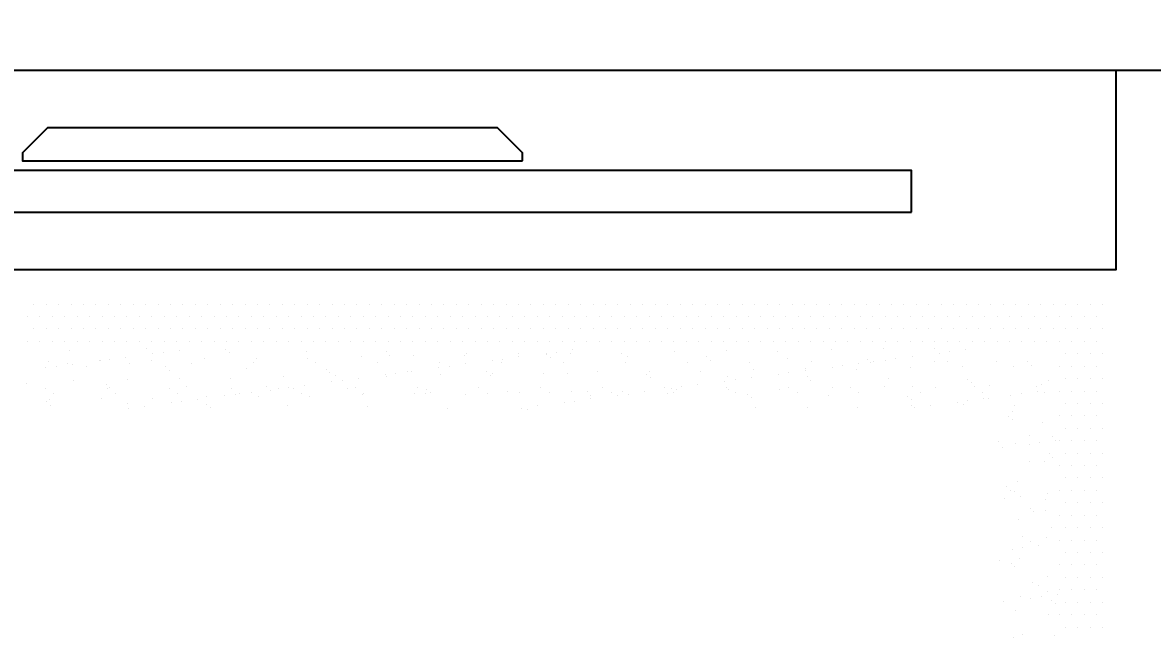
# Model space of a CAD drawing. Header units: millimetres. Extents: x 3955 to 10567, y -112 to 1797.
# Drawn here: x 5276.619 to 5277.778, y 918.577 to 919.209 of the extents above; entities that cross this region are included whole.
import ezdxf

# ---------------------------------------------------------------- set-up
doc = ezdxf.new("R2010")
doc.units = ezdxf.units.MM
doc.header["$LTSCALE"] = 20
for name, color, linetype in [('AR-MOB', 252, 'Continuous'), ('COTA', 7, 'Continuous'), ('COTAS', 7, 'Continuous'), ('PAREDE', 5, 'Continuous')]:
    doc.layers.add(name, color=color, linetype=linetype)
doc.layers.add('E-Lay-9', color=9, linetype='Continuous', lineweight=9)
doc.styles.add('F2', font='ARIALN.TTF')
doc.dimstyles.new('ARQUITETURA', dxfattribs={"dimtxt": 0.11, "dimasz": 0.05, "dimexe": 0.1, "dimexo": 0, "dimgap": 0.1, "dimtad": 1, "dimzin": 5, "dimdsep": 46, "dimtxsty": 'F2', "dimblk": 'COTA', "dimcen": 0, "dimse1": 1, "dimse2": 1, "dimadec": 0, "dimazin": 0, "dimtfac": 2, "dimtix": 1, "dimtmove": 2, "dimatfit": 3, "dimldrblk": 'COTA', "dimfxl": 1, "dimtolj": 1, "dimtzin": 5, "dimarcsym": 0})

# ---------------------------------------------------------------- blocks, each defined once
blk = doc.blocks.new('COTA')
at = {"layer": 'COTA'}
for p, q in [((0, 1), (0, -1)), ((-1, 0), (1, 0))]:
    blk.add_line(p, q, dxfattribs=at)
at = {"layer": 'COTA', "const_width": 0.5}
blk.add_lwpolyline([(-0.25, 0, 1), (0.25, 0, 1)], format="xyb", close=True, dxfattribs=at)
blk = doc.blocks.new('*D514')
at = {"color": 0, "lineweight": -2}
blk.add_line((5272.7658, 919.6414), (5278.7658, 919.6414), dxfattribs=at)
at = {"color": 0, "lineweight": -2, "xscale": 0.05, "yscale": 0.05, "zscale": 0.05, "rotation": 180}
blk.add_blockref('COTA', (5272.7158, 919.6414), dxfattribs=at)
at = {"color": 0, "lineweight": -2, "xscale": 0.05, "yscale": 0.05, "zscale": 0.05}
blk.add_blockref('COTA', (5278.8158, 919.6414), dxfattribs=at)
at = {"color": 0, "insert": (5275.7658, 919.8027), "char_height": 0.12, "attachment_point": 5, "style": 'F2'}
blk.add_mtext('\\A1;6.10', dxfattribs=at)
blk = doc.blocks.new('*X208')
at = {"color": 0}
for p, q in [((12.065625, 42.54375), (12.065625, 42.54375)), ((12.084375, 42.54375), (12.084375, 42.54375)), ((12.103125, 42.54375), (12.103125, 42.54375)), ((12.121875, 42.54375), (12.121875, 42.54375)), ((12.140625, 42.54375), (12.140625, 42.54375)), ((12.159375, 42.54375), (12.159375, 42.54375)), ((12.178125, 42.54375), (12.178125, 42.54375)), ((12.196875, 42.54375), (12.196875, 42.54375)), ((12.215625, 42.54375), (12.215625, 42.54375)), ((12.234375, 42.54375), (12.234375, 42.54375)), ((12.253125, 42.54375), (12.253125, 42.54375)), ((12.271875, 42.54375), (12.271875, 42.54375)), ((12.290625, 42.54375), (12.290625, 42.54375)), ((12.309375, 42.54375), (12.309375, 42.54375)), ((12.328125, 42.54375), (12.328125, 42.54375)), ((12.346875, 42.54375), (12.346875, 42.54375)), ((12.365625, 42.54375), (12.365625, 42.54375)), ((12.384375, 42.54375), (12.384375, 42.54375)), ((12.403125, 42.54375), (12.403125, 42.54375)), ((12.421875, 42.54375), (12.421875, 42.54375)), ((12.440625, 42.54375), (12.440625, 42.54375)), ((12.459375, 42.54375), (12.459375, 42.54375)), ((12.478125, 42.54375), (12.478125, 42.54375)), ((12.496875, 42.54375), (12.496875, 42.54375)), ((12.515625, 42.54375), (12.515625, 42.54375)), ((12.534375, 42.54375), (12.534375, 42.54375)), ((12.553125, 42.54375), (12.553125, 42.54375)), ((12.571875, 42.54375), (12.571875, 42.54375)), ((12.590625, 42.54375), (12.590625, 42.54375)), ((12.609375, 42.54375), (12.609375, 42.54375)), ((12.628125, 42.54375), (12.628125, 42.54375)), ((12.646875, 42.54375), (12.646875, 42.54375)), ((12.665625, 42.54375), (12.665625, 42.54375)), ((12.684375, 42.54375), (12.684375, 42.54375)), ((12.703125, 42.54375), (12.703125, 42.54375)), ((12.721875, 42.54375), (12.721875, 42.54375)), ((12.740625, 42.54375), (12.740625, 42.54375)), ((12.759375, 42.54375), (12.759375, 42.54375)), ((12.778125, 42.54375), (12.778125, 42.54375)), ((12.796875, 42.54375), (12.796875, 42.54375)), ((12.815625, 42.54375), (12.815625, 42.54375)), ((12.834375, 42.54375), (12.834375, 42.54375)), ((12.853125, 42.54375), (12.853125, 42.54375)), ((12.871875, 42.54375), (12.871875, 42.54375)), ((12.890625, 42.54375), (12.890625, 42.54375)), ((12.909375, 42.54375), (12.909375, 42.54375)), ((12.928125, 42.54375), (12.928125, 42.54375)), ((12.946875, 42.54375), (12.946875, 42.54375)), ((12.965625, 42.54375), (12.965625, 42.54375)), ((12.984375, 42.54375), (12.984375, 42.54375)), ((13.003125, 42.54375), (13.003125, 42.54375)), ((13.021875, 42.54375), (13.021875, 42.54375)), ((13.040625, 42.54375), (13.040625, 42.54375)), ((13.059375, 42.54375), (13.059375, 42.54375)), ((13.078125, 42.54375), (13.078125, 42.54375)), ((13.096875, 42.54375), (13.096875, 42.54375)), ((13.115625, 42.54375), (13.115625, 42.54375)), ((13.134375, 42.54375), (13.134375, 42.54375)), ((13.153125, 42.54375), (13.153125, 42.54375)), ((13.171875, 42.54375), (13.171875, 42.54375)), ((13.190625, 42.54375), (13.190625, 42.54375)), ((13.209375, 42.54375), (13.209375, 42.54375)), ((13.228125, 42.54375), (13.228125, 42.54375)), ((13.246875, 42.54375), (13.246875, 42.54375)), ((13.265625, 42.54375), (13.265625, 42.54375)), ((13.284375, 42.54375), (13.284375, 42.54375)), ((13.303125, 42.54375), (13.303125, 42.54375)), ((13.321875, 42.54375), (13.321875, 42.54375)), ((13.340625, 42.54375), (13.340625, 42.54375)), ((13.359375, 42.54375), (13.359375, 42.54375)), ((13.378125, 42.54375), (13.378125, 42.54375)), ((13.396875, 42.54375), (13.396875, 42.54375)), ((13.415625, 42.54375), (13.415625, 42.54375)), ((13.434375, 42.54375), (13.434375, 42.54375)), ((13.453125, 42.54375), (13.453125, 42.54375)), ((13.471875, 42.54375), (13.471875, 42.54375)), ((13.490625, 42.54375), (13.490625, 42.54375)), ((13.509375, 42.54375), (13.509375, 42.54375)), ((13.528125, 42.54375), (13.528125, 42.54375)), ((13.546875, 42.54375), (13.546875, 42.54375)), ((13.565625, 42.54375), (13.565625, 42.54375)), ((13.584375, 42.54375), (13.584375, 42.54375)), ((13.603125, 42.54375), (13.603125, 42.54375)), ((13.621875, 42.54375), (13.621875, 42.54375)), ((13.640625, 42.54375), (13.640625, 42.54375)), ((13.659375, 42.54375), (13.659375, 42.54375)), ((13.678125, 42.54375), (13.678125, 42.54375)), ((12.05625, 42.525), (12.05625, 42.525)), ((12.075, 42.525), (12.075, 42.525)), ((12.09375, 42.525), (12.09375, 42.525)), ((12.1125, 42.525), (12.1125, 42.525)), ((12.13125, 42.525), (12.13125, 42.525)), ((12.15, 42.525), (12.15, 42.525)), ((12.16875, 42.525), (12.16875, 42.525)), ((12.1875, 42.525), (12.1875, 42.525)), ((12.20625, 42.525), (12.20625, 42.525)), ((12.225, 42.525), (12.225, 42.525)), ((12.24375, 42.525), (12.24375, 42.525)), ((12.2625, 42.525), (12.2625, 42.525)), ((12.28125, 42.525), (12.28125, 42.525)), ((12.3, 42.525), (12.3, 42.525)), ((12.31875, 42.525), (12.31875, 42.525)), ((12.3375, 42.525), (12.3375, 42.525)), ((12.35625, 42.525), (12.35625, 42.525)), ((12.375, 42.525), (12.375, 42.525)), ((12.39375, 42.525), (12.39375, 42.525)), ((12.4125, 42.525), (12.4125, 42.525)), ((12.43125, 42.525), (12.43125, 42.525)), ((12.45, 42.525), (12.45, 42.525)), ((12.46875, 42.525), (12.46875, 42.525)), ((12.4875, 42.525), (12.4875, 42.525)), ((12.50625, 42.525), (12.50625, 42.525)), ((12.525, 42.525), (12.525, 42.525)), ((12.54375, 42.525), (12.54375, 42.525)), ((12.5625, 42.525), (12.5625, 42.525)), ((12.58125, 42.525), (12.58125, 42.525)), ((12.6, 42.525), (12.6, 42.525)), ((12.61875, 42.525), (12.61875, 42.525)), ((12.6375, 42.525), (12.6375, 42.525)), ((12.65625, 42.525), (12.65625, 42.525)), ((12.675, 42.525), (12.675, 42.525)), ((12.69375, 42.525), (12.69375, 42.525)), ((12.7125, 42.525), (12.7125, 42.525)), ((12.73125, 42.525), (12.73125, 42.525)), ((12.75, 42.525), (12.75, 42.525)), ((12.76875, 42.525), (12.76875, 42.525)), ((12.7875, 42.525), (12.7875, 42.525)), ((12.80625, 42.525), (12.80625, 42.525)), ((12.825, 42.525), (12.825, 42.525)), ((12.84375, 42.525), (12.84375, 42.525)), ((12.8625, 42.525), (12.8625, 42.525)), ((12.88125, 42.525), (12.88125, 42.525)), ((12.9, 42.525), (12.9, 42.525)), ((12.91875, 42.525), (12.91875, 42.525)), ((12.9375, 42.525), (12.9375, 42.525)), ((12.95625, 42.525), (12.95625, 42.525)), ((12.975, 42.525), (12.975, 42.525)), ((12.99375, 42.525), (12.99375, 42.525)), ((13.0125, 42.525), (13.0125, 42.525)), ((13.03125, 42.525), (13.03125, 42.525)), ((13.05, 42.525), (13.05, 42.525)), ((13.06875, 42.525), (13.06875, 42.525)), ((13.0875, 42.525), (13.0875, 42.525)), ((13.10625, 42.525), (13.10625, 42.525)), ((13.125, 42.525), (13.125, 42.525)), ((13.14375, 42.525), (13.14375, 42.525)), ((13.1625, 42.525), (13.1625, 42.525)), ((13.18125, 42.525), (13.18125, 42.525)), ((13.2, 42.525), (13.2, 42.525)), ((13.21875, 42.525), (13.21875, 42.525)), ((13.2375, 42.525), (13.2375, 42.525)), ((13.25625, 42.525), (13.25625, 42.525)), ((13.275, 42.525), (13.275, 42.525)), ((13.29375, 42.525), (13.29375, 42.525)), ((13.3125, 42.525), (13.3125, 42.525)), ((13.33125, 42.525), (13.33125, 42.525)), ((13.35, 42.525), (13.35, 42.525)), ((13.36875, 42.525), (13.36875, 42.525)), ((13.3875, 42.525), (13.3875, 42.525)), ((13.40625, 42.525), (13.40625, 42.525)), ((13.425, 42.525), (13.425, 42.525)), ((13.44375, 42.525), (13.44375, 42.525)), ((13.4625, 42.525), (13.4625, 42.525)), ((13.48125, 42.525), (13.48125, 42.525)), ((13.5, 42.525), (13.5, 42.525)), ((13.51875, 42.525), (13.51875, 42.525)), ((13.5375, 42.525), (13.5375, 42.525)), ((13.55625, 42.525), (13.55625, 42.525)), ((13.575, 42.525), (13.575, 42.525)), ((13.59375, 42.525), (13.59375, 42.525)), ((13.6125, 42.525), (13.6125, 42.525)), ((13.63125, 42.525), (13.63125, 42.525)), ((13.65, 42.525), (13.65, 42.525)), ((13.66875, 42.525), (13.66875, 42.525)), ((12.065625, 42.50625), (12.065625, 42.50625)), ((12.084375, 42.50625), (12.084375, 42.50625)), ((12.103125, 42.50625), (12.103125, 42.50625)), ((12.121875, 42.50625), (12.121875, 42.50625)), ((12.140625, 42.50625), (12.140625, 42.50625)), ((12.159375, 42.50625), (12.159375, 42.50625)), ((12.178125, 42.50625), (12.178125, 42.50625)), ((12.196875, 42.50625), (12.196875, 42.50625)), ((12.215625, 42.50625), (12.215625, 42.50625)), ((12.234375, 42.50625), (12.234375, 42.50625)), ((12.253125, 42.50625), (12.253125, 42.50625)), ((12.271875, 42.50625), (12.271875, 42.50625)), ((12.290625, 42.50625), (12.290625, 42.50625)), ((12.309375, 42.50625), (12.309375, 42.50625)), ((12.328125, 42.50625), (12.328125, 42.50625)), ((12.346875, 42.50625), (12.346875, 42.50625)), ((12.365625, 42.50625), (12.365625, 42.50625)), ((12.384375, 42.50625), (12.384375, 42.50625)), ((12.403125, 42.50625), (12.403125, 42.50625)), ((12.421875, 42.50625), (12.421875, 42.50625)), ((12.440625, 42.50625), (12.440625, 42.50625)), ((12.459375, 42.50625), (12.459375, 42.50625)), ((12.478125, 42.50625), (12.478125, 42.50625)), ((12.496875, 42.50625), (12.496875, 42.50625)), ((12.515625, 42.50625), (12.515625, 42.50625)), ((12.534375, 42.50625), (12.534375, 42.50625)), ((12.553125, 42.50625), (12.553125, 42.50625)), ((12.571875, 42.50625), (12.571875, 42.50625)), ((12.590625, 42.50625), (12.590625, 42.50625)), ((12.609375, 42.50625), (12.609375, 42.50625)), ((12.628125, 42.50625), (12.628125, 42.50625)), ((12.646875, 42.50625), (12.646875, 42.50625)), ((12.665625, 42.50625), (12.665625, 42.50625)), ((12.684375, 42.50625), (12.684375, 42.50625)), ((12.703125, 42.50625), (12.703125, 42.50625)), ((12.721875, 42.50625), (12.721875, 42.50625)), ((12.740625, 42.50625), (12.740625, 42.50625)), ((12.759375, 42.50625), (12.759375, 42.50625)), ((12.778125, 42.50625), (12.778125, 42.50625)), ((12.796875, 42.50625), (12.796875, 42.50625)), ((12.815625, 42.50625), (12.815625, 42.50625)), ((12.834375, 42.50625), (12.834375, 42.50625)), ((12.853125, 42.50625), (12.853125, 42.50625)), ((12.871875, 42.50625), (12.871875, 42.50625)), ((12.890625, 42.50625), (12.890625, 42.50625)), ((12.909375, 42.50625), (12.909375, 42.50625)), ((12.928125, 42.50625), (12.928125, 42.50625)), ((12.946875, 42.50625), (12.946875, 42.50625)), ((12.965625, 42.50625), (12.965625, 42.50625)), ((12.984375, 42.50625), (12.984375, 42.50625)), ((13.003125, 42.50625), (13.003125, 42.50625)), ((13.021875, 42.50625), (13.021875, 42.50625)), ((13.040625, 42.50625), (13.040625, 42.50625)), ((13.059375, 42.50625), (13.059375, 42.50625)), ((13.078125, 42.50625), (13.078125, 42.50625)), ((13.096875, 42.50625), (13.096875, 42.50625)), ((13.115625, 42.50625), (13.115625, 42.50625)), ((13.134375, 42.50625), (13.134375, 42.50625)), ((13.153125, 42.50625), (13.153125, 42.50625)), ((13.171875, 42.50625), (13.171875, 42.50625)), ((13.190625, 42.50625), (13.190625, 42.50625)), ((13.209375, 42.50625), (13.209375, 42.50625)), ((13.228125, 42.50625), (13.228125, 42.50625)), ((13.246875, 42.50625), (13.246875, 42.50625)), ((13.265625, 42.50625), (13.265625, 42.50625)), ((13.284375, 42.50625), (13.284375, 42.50625)), ((13.303125, 42.50625), (13.303125, 42.50625)), ((13.321875, 42.50625), (13.321875, 42.50625)), ((13.340625, 42.50625), (13.340625, 42.50625)), ((13.359375, 42.50625), (13.359375, 42.50625)), ((13.378125, 42.50625), (13.378125, 42.50625)), ((13.396875, 42.50625), (13.396875, 42.50625)), ((13.415625, 42.50625), (13.415625, 42.50625)), ((13.434375, 42.50625), (13.434375, 42.50625)), ((13.453125, 42.50625), (13.453125, 42.50625)), ((13.471875, 42.50625), (13.471875, 42.50625)), ((13.490625, 42.50625), (13.490625, 42.50625)), ((13.509375, 42.50625), (13.509375, 42.50625)), ((13.528125, 42.50625), (13.528125, 42.50625)), ((13.546875, 42.50625), (13.546875, 42.50625)), ((13.565625, 42.50625), (13.565625, 42.50625)), ((13.584375, 42.50625), (13.584375, 42.50625)), ((13.603125, 42.50625), (13.603125, 42.50625)), ((13.621875, 42.50625), (13.621875, 42.50625)), ((13.640625, 42.50625), (13.640625, 42.50625)), ((13.659375, 42.50625), (13.659375, 42.50625)), ((13.678125, 42.50625), (13.678125, 42.50625)), ((12.05625, 42.4875), (12.05625, 42.4875)), ((12.075, 42.4875), (12.075, 42.4875)), ((12.09375, 42.4875), (12.09375, 42.4875)), ((12.1125, 42.4875), (12.1125, 42.4875)), ((12.13125, 42.4875), (12.13125, 42.4875)), ((12.15, 42.4875), (12.15, 42.4875)), ((12.16875, 42.4875), (12.16875, 42.4875)), ((12.1875, 42.4875), (12.1875, 42.4875)), ((12.20625, 42.4875), (12.20625, 42.4875)), ((12.225, 42.4875), (12.225, 42.4875)), ((12.24375, 42.4875), (12.24375, 42.4875)), ((12.2625, 42.4875), (12.2625, 42.4875)), ((12.28125, 42.4875), (12.28125, 42.4875)), ((12.3, 42.4875), (12.3, 42.4875)), ((12.31875, 42.4875), (12.31875, 42.4875)), ((12.3375, 42.4875), (12.3375, 42.4875)), ((12.35625, 42.4875), (12.35625, 42.4875)), ((12.375, 42.4875), (12.375, 42.4875)), ((12.39375, 42.4875), (12.39375, 42.4875)), ((12.4125, 42.4875), (12.4125, 42.4875)), ((12.43125, 42.4875), (12.43125, 42.4875)), ((12.45, 42.4875), (12.45, 42.4875)), ((12.46875, 42.4875), (12.46875, 42.4875)), ((12.4875, 42.4875), (12.4875, 42.4875)), ((12.50625, 42.4875), (12.50625, 42.4875)), ((12.525, 42.4875), (12.525, 42.4875)), ((12.54375, 42.4875), (12.54375, 42.4875)), ((12.5625, 42.4875), (12.5625, 42.4875)), ((12.58125, 42.4875), (12.58125, 42.4875)), ((12.6, 42.4875), (12.6, 42.4875)), ((12.61875, 42.4875), (12.61875, 42.4875)), ((12.6375, 42.4875), (12.6375, 42.4875)), ((12.65625, 42.4875), (12.65625, 42.4875)), ((12.675, 42.4875), (12.675, 42.4875)), ((12.69375, 42.4875), (12.69375, 42.4875)), ((12.7125, 42.4875), (12.7125, 42.4875)), ((12.73125, 42.4875), (12.73125, 42.4875)), ((12.75, 42.4875), (12.75, 42.4875)), ((12.76875, 42.4875), (12.76875, 42.4875)), ((12.7875, 42.4875), (12.7875, 42.4875)), ((12.80625, 42.4875), (12.80625, 42.4875)), ((12.825, 42.4875), (12.825, 42.4875)), ((12.84375, 42.4875), (12.84375, 42.4875)), ((12.8625, 42.4875), (12.8625, 42.4875)), ((12.88125, 42.4875), (12.88125, 42.4875)), ((12.9, 42.4875), (12.9, 42.4875)), ((12.91875, 42.4875), (12.91875, 42.4875)), ((12.9375, 42.4875), (12.9375, 42.4875)), ((12.95625, 42.4875), (12.95625, 42.4875)), ((12.975, 42.4875), (12.975, 42.4875)), ((12.99375, 42.4875), (12.99375, 42.4875)), ((13.0125, 42.4875), (13.0125, 42.4875)), ((13.03125, 42.4875), (13.03125, 42.4875)), ((13.05, 42.4875), (13.05, 42.4875)), ((13.06875, 42.4875), (13.06875, 42.4875)), ((13.0875, 42.4875), (13.0875, 42.4875)), ((13.10625, 42.4875), (13.10625, 42.4875)), ((13.125, 42.4875), (13.125, 42.4875)), ((13.14375, 42.4875), (13.14375, 42.4875)), ((13.1625, 42.4875), (13.1625, 42.4875)), ((13.18125, 42.4875), (13.18125, 42.4875)), ((13.2, 42.4875), (13.2, 42.4875)), ((13.21875, 42.4875), (13.21875, 42.4875)), ((13.2375, 42.4875), (13.2375, 42.4875)), ((13.25625, 42.4875), (13.25625, 42.4875)), ((13.275, 42.4875), (13.275, 42.4875)), ((13.29375, 42.4875), (13.29375, 42.4875)), ((13.3125, 42.4875), (13.3125, 42.4875)), ((13.33125, 42.4875), (13.33125, 42.4875)), ((13.35, 42.4875), (13.35, 42.4875)), ((13.36875, 42.4875), (13.36875, 42.4875)), ((13.3875, 42.4875), (13.3875, 42.4875)), ((13.40625, 42.4875), (13.40625, 42.4875)), ((13.425, 42.4875), (13.425, 42.4875)), ((13.44375, 42.4875), (13.44375, 42.4875)), ((13.4625, 42.4875), (13.4625, 42.4875)), ((13.48125, 42.4875), (13.48125, 42.4875)), ((13.5, 42.4875), (13.5, 42.4875)), ((13.51875, 42.4875), (13.51875, 42.4875)), ((13.5375, 42.4875), (13.5375, 42.4875)), ((13.55625, 42.4875), (13.55625, 42.4875)), ((13.575, 42.4875), (13.575, 42.4875)), ((13.59375, 42.4875), (13.59375, 42.4875)), ((13.6125, 42.4875), (13.6125, 42.4875)), ((13.63125, 42.4875), (13.63125, 42.4875)), ((13.65, 42.4875), (13.65, 42.4875)), ((13.66875, 42.4875), (13.66875, 42.4875)), ((13.621875, 42.46875), (13.621875, 42.46875)), ((13.640625, 42.46875), (13.640625, 42.46875)), ((13.659375, 42.46875), (13.659375, 42.46875)), ((13.678125, 42.46875), (13.678125, 42.46875)), ((13.6125, 42.45), (13.6125, 42.45)), ((13.63125, 42.45), (13.63125, 42.45)), ((13.65, 42.45), (13.65, 42.45)), ((13.66875, 42.45), (13.66875, 42.45)), ((13.621875, 42.43125), (13.621875, 42.43125)), ((13.640625, 42.43125), (13.640625, 42.43125)), ((13.659375, 42.43125), (13.659375, 42.43125)), ((13.678125, 42.43125), (13.678125, 42.43125)), ((13.6125, 42.4125), (13.6125, 42.4125)), ((13.63125, 42.4125), (13.63125, 42.4125)), ((13.65, 42.4125), (13.65, 42.4125)), ((13.66875, 42.4125), (13.66875, 42.4125)), ((13.621875, 42.39375), (13.621875, 42.39375)), ((13.640625, 42.39375), (13.640625, 42.39375)), ((13.659375, 42.39375), (13.659375, 42.39375)), ((13.678125, 42.39375), (13.678125, 42.39375)), ((13.6125, 42.375), (13.6125, 42.375)), ((13.63125, 42.375), (13.63125, 42.375)), ((13.65, 42.375), (13.65, 42.375)), ((13.66875, 42.375), (13.66875, 42.375)), ((13.621875, 42.35625), (13.621875, 42.35625)), ((13.640625, 42.35625), (13.640625, 42.35625)), ((13.659375, 42.35625), (13.659375, 42.35625)), ((13.678125, 42.35625), (13.678125, 42.35625)), ((13.6125, 42.3375), (13.6125, 42.3375)), ((13.63125, 42.3375), (13.63125, 42.3375)), ((13.65, 42.3375), (13.65, 42.3375)), ((13.66875, 42.3375), (13.66875, 42.3375)), ((13.621875, 42.31875), (13.621875, 42.31875)), ((13.640625, 42.31875), (13.640625, 42.31875)), ((13.659375, 42.31875), (13.659375, 42.31875)), ((13.678125, 42.31875), (13.678125, 42.31875)), ((13.6125, 42.3), (13.6125, 42.3)), ((13.63125, 42.3), (13.63125, 42.3)), ((13.65, 42.3), (13.65, 42.3)), ((13.66875, 42.3), (13.66875, 42.3)), ((13.621875, 42.28125), (13.621875, 42.28125)), ((13.640625, 42.28125), (13.640625, 42.28125)), ((13.659375, 42.28125), (13.659375, 42.28125)), ((13.678125, 42.28125), (13.678125, 42.28125)), ((13.6125, 42.2625), (13.6125, 42.2625)), ((13.63125, 42.2625), (13.63125, 42.2625)), ((13.65, 42.2625), (13.65, 42.2625)), ((13.66875, 42.2625), (13.66875, 42.2625)), ((13.621875, 42.24375), (13.621875, 42.24375)), ((13.640625, 42.24375), (13.640625, 42.24375)), ((13.659375, 42.24375), (13.659375, 42.24375)), ((13.678125, 42.24375), (13.678125, 42.24375)), ((13.6125, 42.225), (13.6125, 42.225)), ((13.63125, 42.225), (13.63125, 42.225)), ((13.65, 42.225), (13.65, 42.225)), ((13.66875, 42.225), (13.66875, 42.225)), ((13.621875, 42.20625), (13.621875, 42.20625)), ((13.640625, 42.20625), (13.640625, 42.20625)), ((13.659375, 42.20625), (13.659375, 42.20625)), ((13.678125, 42.20625), (13.678125, 42.20625)), ((13.6125, 42.1875), (13.6125, 42.1875)), ((13.63125, 42.1875), (13.63125, 42.1875)), ((13.65, 42.1875), (13.65, 42.1875)), ((13.66875, 42.1875), (13.66875, 42.1875)), ((13.621875, 42.16875), (13.621875, 42.16875)), ((13.640625, 42.16875), (13.640625, 42.16875)), ((13.659375, 42.16875), (13.659375, 42.16875)), ((13.678125, 42.16875), (13.678125, 42.16875)), ((13.6125, 42.15), (13.6125, 42.15)), ((13.63125, 42.15), (13.63125, 42.15)), ((13.65, 42.15), (13.65, 42.15)), ((13.66875, 42.15), (13.66875, 42.15)), ((13.621875, 42.13125), (13.621875, 42.13125)), ((13.640625, 42.13125), (13.640625, 42.13125)), ((13.659375, 42.13125), (13.659375, 42.13125)), ((13.678125, 42.13125), (13.678125, 42.13125)), ((13.6125, 42.1125), (13.6125, 42.1125)), ((13.63125, 42.1125), (13.63125, 42.1125)), ((13.65, 42.1125), (13.65, 42.1125)), ((13.66875, 42.1125), (13.66875, 42.1125)), ((13.621875, 42.09375), (13.621875, 42.09375)), ((13.640625, 42.09375), (13.640625, 42.09375)), ((13.659375, 42.09375), (13.659375, 42.09375)), ((13.678125, 42.09375), (13.678125, 42.09375)), ((13.6125, 42.075), (13.6125, 42.075)), ((13.63125, 42.075), (13.63125, 42.075)), ((13.65, 42.075), (13.65, 42.075)), ((13.66875, 42.075), (13.66875, 42.075)), ((13.621875, 42.05625), (13.621875, 42.05625)), ((13.640625, 42.05625), (13.640625, 42.05625)), ((13.659375, 42.05625), (13.659375, 42.05625)), ((13.678125, 42.05625), (13.678125, 42.05625))]:
    blk.add_line(p, q, dxfattribs=at)
blk = doc.blocks.new('*X209')
at = {"color": 0}
for p, q in [((12.1189, 42.4738), (12.1189, 42.4738)), ((12.2351, 42.4762), (12.2351, 42.4762)), ((12.2453, 42.4689), (12.2453, 42.4689)), ((12.261, 42.471), (12.261, 42.471)), ((12.2853, 42.4742), (12.2853, 42.4742)), ((12.3552, 42.4752), (12.3552, 42.4752)), ((12.3607, 42.4701), (12.3607, 42.4701)), ((12.477, 42.4725), (12.477, 42.4725)), ((12.597, 42.4715), (12.597, 42.4715)), ((12.8383, 42.4693), (12.8383, 42.4693)), ((12.8539, 42.4714), (12.8539, 42.4714)), ((12.8749, 42.4694), (12.8749, 42.4694)), ((12.8783, 42.4746), (12.8783, 42.4746)), ((12.9517, 42.469), (12.9517, 42.469)), ((13.0327, 42.472), (13.0327, 42.472)), ((13.1112, 42.473), (13.1112, 42.473)), ((13.188, 42.4726), (13.188, 42.4726)), ((13.269, 42.4755), (13.269, 42.4755)), ((13.3475, 42.4765), (13.3475, 42.4765)), ((13.4243, 42.4762), (13.4243, 42.4762)), ((13.4312, 42.4697), (13.4312, 42.4697)), ((13.4468, 42.4718), (13.4468, 42.4718)), ((13.4712, 42.475), (13.4712, 42.475)), ((12.0875, 42.4578), (12.0875, 42.4578)), ((12.1171, 42.4543), (12.1171, 42.4543)), ((12.1238, 42.4529), (12.1238, 42.4529)), ((12.1646, 42.4583), (12.1646, 42.4583)), ((12.166, 42.4588), (12.166, 42.4588)), ((12.1802, 42.4604), (12.1802, 42.4604)), ((12.2046, 42.4636), (12.2046, 42.4636)), ((12.2105, 42.4545), (12.2105, 42.4545)), ((12.2428, 42.4584), (12.2428, 42.4584)), ((12.3039, 42.4547), (12.3039, 42.4547)), ((12.3238, 42.4613), (12.3238, 42.4613)), ((12.3974, 42.4548), (12.3974, 42.4548)), ((12.4023, 42.4623), (12.4023, 42.4623)), ((12.4791, 42.4619), (12.4791, 42.4619)), ((12.4908, 42.455), (12.4908, 42.455)), ((12.5601, 42.4649), (12.5601, 42.4649)), ((12.5842, 42.4552), (12.5842, 42.4552)), ((12.6026, 42.4664), (12.6026, 42.4664)), ((12.6386, 42.4659), (12.6386, 42.4659)), ((12.6776, 42.4553), (12.6776, 42.4553)), ((12.7154, 42.4655), (12.7154, 42.4655)), ((12.7168, 42.4533), (12.7168, 42.4533)), ((12.7189, 42.4688), (12.7189, 42.4688)), ((12.7575, 42.4587), (12.7575, 42.4587)), ((12.7711, 42.4555), (12.7711, 42.4555)), ((12.7731, 42.4607), (12.7731, 42.4607)), ((12.7964, 42.4684), (12.7964, 42.4684)), ((12.7975, 42.4639), (12.7975, 42.4639)), ((12.8389, 42.4678), (12.8389, 42.4678)), ((12.8444, 42.4627), (12.8444, 42.4627)), ((12.8645, 42.4557), (12.8645, 42.4557)), ((12.9579, 42.4558), (12.9579, 42.4558)), ((12.9607, 42.4652), (12.9607, 42.4652)), ((13.0513, 42.456), (13.0513, 42.456)), ((13.0808, 42.4641), (13.0808, 42.4641)), ((13.0863, 42.4591), (13.0863, 42.4591)), ((13.1448, 42.4562), (13.1448, 42.4562)), ((13.2026, 42.4615), (13.2026, 42.4615)), ((13.2382, 42.4564), (13.2382, 42.4564)), ((13.3097, 42.4537), (13.3097, 42.4537)), ((13.3226, 42.4604), (13.3226, 42.4604)), ((13.3281, 42.4554), (13.3281, 42.4554)), ((13.3316, 42.4565), (13.3316, 42.4565)), ((13.3505, 42.4591), (13.3505, 42.4591)), ((13.3661, 42.4611), (13.3661, 42.4611)), ((13.3905, 42.4643), (13.3905, 42.4643)), ((13.425, 42.4567), (13.425, 42.4567)), ((13.4444, 42.4578), (13.4444, 42.4578)), ((13.5185, 42.4569), (13.5185, 42.4569)), ((13.5645, 42.4568), (13.5645, 42.4568)), ((12.0838, 42.4477), (12.0838, 42.4477)), ((12.0995, 42.4497), (12.0995, 42.4497)), ((12.145, 42.4499), (12.145, 42.4499)), ((12.265, 42.4489), (12.265, 42.4489)), ((12.2705, 42.4438), (12.2705, 42.4438)), ((12.3868, 42.4462), (12.3868, 42.4462)), ((12.5069, 42.4452), (12.5069, 42.4452)), ((12.5124, 42.4401), (12.5124, 42.4401)), ((12.5214, 42.4352), (12.5214, 42.4352)), ((12.596, 42.4374), (12.596, 42.4374)), ((12.5982, 42.4348), (12.5982, 42.4348)), ((12.6116, 42.4395), (12.6116, 42.4395)), ((12.6287, 42.4425), (12.6287, 42.4425)), ((12.636, 42.4427), (12.636, 42.4427)), ((12.6768, 42.448), (12.6768, 42.448)), ((12.6792, 42.4377), (12.6792, 42.4377)), ((12.6924, 42.4501), (12.6924, 42.4501)), ((12.7487, 42.4415), (12.7487, 42.4415)), ((12.7542, 42.4364), (12.7542, 42.4364)), ((12.7577, 42.4387), (12.7577, 42.4387)), ((12.8345, 42.4384), (12.8345, 42.4384)), ((12.8705, 42.4388), (12.8705, 42.4388)), ((12.9155, 42.4413), (12.9155, 42.4413)), ((12.9906, 42.4378), (12.9906, 42.4378)), ((12.994, 42.4423), (12.994, 42.4423)), ((13.0708, 42.4419), (13.0708, 42.4419)), ((13.1124, 42.4351), (13.1124, 42.4351)), ((13.1518, 42.4448), (13.1518, 42.4448)), ((13.1889, 42.4378), (13.1889, 42.4378)), ((13.2046, 42.4399), (13.2046, 42.4399)), ((13.229, 42.4431), (13.229, 42.4431)), ((13.2303, 42.4458), (13.2303, 42.4458)), ((13.2697, 42.4484), (13.2697, 42.4484)), ((13.2853, 42.4505), (13.2853, 42.4505)), ((13.307, 42.4455), (13.307, 42.4455)), ((13.3881, 42.4484), (13.3881, 42.4484)), ((13.4666, 42.4494), (13.4666, 42.4494)), ((13.5433, 42.449), (13.5433, 42.449)), ((13.57, 42.4517), (13.57, 42.4517)), ((12.0548, 42.4236), (12.0548, 42.4236)), ((12.1256, 42.4277), (12.1256, 42.4277)), ((12.1748, 42.4225), (12.1748, 42.4225)), ((12.2066, 42.4306), (12.2066, 42.4306)), ((12.2851, 42.4316), (12.2851, 42.4316)), ((12.2966, 42.4199), (12.2966, 42.4199)), ((12.3619, 42.4313), (12.3619, 42.4313)), ((12.4167, 42.4188), (12.4167, 42.4188)), ((12.4429, 42.4342), (12.4429, 42.4342)), ((12.4501, 42.4182), (12.4501, 42.4182)), ((12.4745, 42.4214), (12.4745, 42.4214)), ((12.5153, 42.4268), (12.5153, 42.4268)), ((12.5309, 42.4288), (12.5309, 42.4288)), ((12.5553, 42.4321), (12.5553, 42.4321)), ((12.9239, 42.4178), (12.9239, 42.4178)), ((12.9961, 42.4327), (12.9961, 42.4327)), ((13.0174, 42.418), (13.0174, 42.418)), ((13.0431, 42.4186), (13.0431, 42.4186)), ((13.0674, 42.4218), (13.0674, 42.4218)), ((13.1082, 42.4272), (13.1082, 42.4272)), ((13.1108, 42.4181), (13.1108, 42.4181)), ((13.1238, 42.4292), (13.1238, 42.4292)), ((13.1482, 42.4324), (13.1482, 42.4324)), ((13.2042, 42.4183), (13.2042, 42.4183)), ((13.2324, 42.4341), (13.2324, 42.4341)), ((13.238, 42.429), (13.238, 42.429)), ((13.2976, 42.4185), (13.2976, 42.4185)), ((13.3494, 42.4187), (13.3494, 42.4187)), ((13.3542, 42.4315), (13.3542, 42.4315)), ((13.3911, 42.4186), (13.3911, 42.4186)), ((13.4261, 42.4183), (13.4261, 42.4183)), ((13.4743, 42.4304), (13.4743, 42.4304)), ((13.4798, 42.4254), (13.4798, 42.4254)), ((13.4845, 42.4188), (13.4845, 42.4188)), ((13.5072, 42.4213), (13.5072, 42.4213)), ((13.5779, 42.419), (13.5779, 42.419)), ((13.5857, 42.4223), (13.5857, 42.4223)), ((13.5961, 42.4278), (13.5961, 42.4278)), ((12.0831, 42.4163), (12.0831, 42.4163)), ((12.0958, 42.4082), (12.0958, 42.4082)), ((12.1679, 42.401), (12.1679, 42.401)), ((12.1765, 42.4164), (12.1765, 42.4164)), ((12.1803, 42.4175), (12.1803, 42.4175)), ((12.1892, 42.4084), (12.1892, 42.4084)), ((12.27, 42.4166), (12.27, 42.4166)), ((12.2826, 42.4085), (12.2826, 42.4085)), ((12.3257, 42.4035), (12.3257, 42.4035)), ((12.3538, 42.4055), (12.3538, 42.4055)), ((12.3634, 42.4168), (12.3634, 42.4168)), ((12.3694, 42.4076), (12.3694, 42.4076)), ((12.376, 42.4087), (12.376, 42.4087)), ((12.3938, 42.4108), (12.3938, 42.4108)), ((12.4042, 42.4045), (12.4042, 42.4045)), ((12.4222, 42.4138), (12.4222, 42.4138)), ((12.4345, 42.4162), (12.4345, 42.4162)), ((12.4568, 42.4169), (12.4568, 42.4169)), ((12.4695, 42.4089), (12.4695, 42.4089)), ((12.481, 42.4041), (12.481, 42.4041)), ((12.5385, 42.4162), (12.5385, 42.4162)), ((12.5502, 42.4171), (12.5502, 42.4171)), ((12.562, 42.4071), (12.562, 42.4071)), ((12.5629, 42.4091), (12.5629, 42.4091)), ((12.6405, 42.4081), (12.6405, 42.4081)), ((12.6437, 42.4173), (12.6437, 42.4173)), ((12.6563, 42.4092), (12.6563, 42.4092)), ((12.6585, 42.4152), (12.6585, 42.4152)), ((12.6641, 42.4101), (12.6641, 42.4101)), ((12.7173, 42.4077), (12.7173, 42.4077)), ((12.7371, 42.4175), (12.7371, 42.4175)), ((12.7497, 42.4094), (12.7497, 42.4094)), ((12.7803, 42.4125), (12.7803, 42.4125)), ((12.7983, 42.4106), (12.7983, 42.4106)), ((12.8305, 42.4176), (12.8305, 42.4176)), ((12.8432, 42.4096), (12.8432, 42.4096)), ((12.8768, 42.4116), (12.8768, 42.4116)), ((12.9004, 42.4115), (12.9004, 42.4115)), ((12.9059, 42.4064), (12.9059, 42.4064)), ((12.9366, 42.4097), (12.9366, 42.4097)), ((12.9467, 42.4059), (12.9467, 42.4059)), ((12.9535, 42.4112), (12.9535, 42.4112)), ((12.9623, 42.408), (12.9623, 42.408)), ((12.9867, 42.4112), (12.9867, 42.4112)), ((13.0222, 42.4088), (13.0222, 42.4088)), ((13.0274, 42.4165), (13.0274, 42.4165)), ((13.03, 42.4099), (13.03, 42.4099)), ((13.0346, 42.4142), (13.0346, 42.4142)), ((13.1131, 42.4152), (13.1131, 42.4152)), ((13.1234, 42.4101), (13.1234, 42.4101)), ((13.1422, 42.4078), (13.1422, 42.4078)), ((13.1478, 42.4027), (13.1478, 42.4027)), ((13.1898, 42.4148), (13.1898, 42.4148)), ((13.2169, 42.4102), (13.2169, 42.4102)), ((13.2641, 42.4051), (13.2641, 42.4051)), ((13.2709, 42.4177), (13.2709, 42.4177)), ((13.3103, 42.4104), (13.3103, 42.4104)), ((13.3841, 42.4041), (13.3841, 42.4041)), ((13.4037, 42.4106), (13.4037, 42.4106)), ((13.4971, 42.4108), (13.4971, 42.4108)), ((13.4989, 42.4009), (13.4989, 42.4009)), ((13.5059, 42.4014), (13.5059, 42.4014)), ((13.5396, 42.4063), (13.5396, 42.4063)), ((13.5552, 42.4084), (13.5552, 42.4084)), ((13.5796, 42.4116), (13.5796, 42.4116)), ((13.5906, 42.4109), (13.5906, 42.4109)), ((12.0846, 42.3962), (12.0846, 42.3962)), ((12.0894, 42.4), (12.0894, 42.4)), ((12.0902, 42.3911), (12.0902, 42.3911)), ((12.2064, 42.3935), (12.2064, 42.3935)), ((12.2079, 42.3863), (12.2079, 42.3863)), ((12.2323, 42.3895), (12.2323, 42.3895)), ((12.2447, 42.4006), (12.2447, 42.4006)), ((12.273, 42.3949), (12.273, 42.3949)), ((12.2886, 42.3969), (12.2886, 42.3969)), ((12.313, 42.4002), (12.313, 42.4002)), ((12.3265, 42.3925), (12.3265, 42.3925)), ((12.332, 42.3874), (12.332, 42.3874)), ((12.4483, 42.3899), (12.4483, 42.3899)), ((12.5683, 42.3888), (12.5683, 42.3888)), ((12.6902, 42.3862), (12.6902, 42.3862)), ((12.8008, 42.3867), (12.8008, 42.3867)), ((12.8102, 42.3851), (12.8102, 42.3851)), ((12.8252, 42.3899), (12.8252, 42.3899)), ((12.8659, 42.3953), (12.8659, 42.3953)), ((12.8816, 42.3973), (12.8816, 42.3973)), ((12.9059, 42.4005), (12.9059, 42.4005)), ((13.1537, 42.387), (13.1537, 42.387)), ((13.2322, 42.388), (13.2322, 42.388)), ((13.3089, 42.3877), (13.3089, 42.3877)), ((13.3896, 42.399), (13.3896, 42.399)), ((13.39, 42.3906), (13.39, 42.3906)), ((13.3937, 42.3871), (13.3937, 42.3871)), ((13.4181, 42.3903), (13.4181, 42.3903)), ((13.4589, 42.3957), (13.4589, 42.3957)), ((13.4685, 42.3916), (13.4685, 42.3916)), ((13.4745, 42.3977), (13.4745, 42.3977)), ((13.5452, 42.3912), (13.5452, 42.3912)), ((13.5358, 42.3741), (13.5358, 42.3741)), ((13.5413, 42.369), (13.5413, 42.369)), ((13.5427, 42.3817), (13.5427, 42.3817)), ((13.5876, 42.3645), (13.5876, 42.3645)), ((13.5214, 42.3356), (13.5214, 42.3356)), ((13.5471, 42.3334), (13.5471, 42.3334)), ((13.5674, 42.3451), (13.5674, 42.3451)), ((13.5829, 42.3343), (13.5829, 42.3343)), ((13.6021, 42.3439), (13.6021, 42.3439)), ((13.6073, 42.3375), (13.6073, 42.3375)), ((13.5265, 42.3269), (13.5265, 42.3269)), ((13.5673, 42.3323), (13.5673, 42.3323)), ((13.5973, 42.3177), (13.5973, 42.3177)), ((13.5669, 42.3066), (13.5669, 42.3066)), ((13.5895, 42.3067), (13.5895, 42.3067)), ((13.6028, 42.3127), (13.6028, 42.3127)), ((13.5329, 42.2686), (13.5329, 42.2686)), ((13.549, 42.2756), (13.549, 42.2756)), ((13.5298, 42.2497), (13.5298, 42.2497)), ((13.5387, 42.2624), (13.5387, 42.2624)), ((13.5456, 42.2605), (13.5456, 42.2605)), ((13.5542, 42.2529), (13.5542, 42.2529)), ((13.5914, 42.2489), (13.5914, 42.2489)), ((13.5949, 42.2582), (13.5949, 42.2582)), ((13.5686, 42.2351), (13.5686, 42.2351)), ((13.5911, 42.2315), (13.5911, 42.2315)), ((13.5509, 42.2178), (13.5509, 42.2178)), ((13.5741, 42.23), (13.5741, 42.23)), ((13.6002, 42.2061), (13.6002, 42.2061)), ((13.5572, 42.1934), (13.5572, 42.1934)), ((13.5698, 42.1854), (13.5698, 42.1854)), ((13.5933, 42.1911), (13.5933, 42.1911)), ((13.5418, 42.1736), (13.5418, 42.1736)), ((13.5575, 42.1756), (13.5575, 42.1756)), ((13.5819, 42.1788), (13.5819, 42.1788)), ((13.5219, 42.1562), (13.5219, 42.1562)), ((13.5399, 42.1524), (13.5399, 42.1524)), ((13.5454, 42.1473), (13.5454, 42.1473)), ((13.5528, 42.16), (13.5528, 42.16)), ((13.5951, 42.1332), (13.5951, 42.1332)), ((13.5715, 42.1234), (13.5715, 42.1234)), ((13.5814, 42.1183), (13.5814, 42.1183)), ((13.5288, 42.0942), (13.5288, 42.0942)), ((13.5547, 42.1022), (13.5547, 42.1022)), ((13.5695, 42.0995), (13.5695, 42.0995)), ((13.5851, 42.1016), (13.5851, 42.1016)), ((13.5941, 42.1103), (13.5941, 42.1103)), ((13.6014, 42.0961), (13.6014, 42.0961)), ((13.6095, 42.1048), (13.6095, 42.1048)), ((13.5462, 42.0811), (13.5462, 42.0811)), ((13.6069, 42.091), (13.6069, 42.091)), ((13.597, 42.0754), (13.597, 42.0754)), ((13.5566, 42.0444), (13.5566, 42.0444)), ((13.6056, 42.0432), (13.6056, 42.0432)), ((13.5428, 42.0407), (13.5428, 42.0407))]:
    blk.add_line(p, q, dxfattribs=at)
blk = doc.blocks.new('A$C7AFB675E')
at = {"layer": 'E-Lay-9', "color": 8, "xscale": -0.8400000000000034, "yscale": 0.8400000000000034, "zscale": 0.84, "rotation": 90}
for name in ['*X208', '*X209']:
    blk.add_blockref(name, (39.2529, 11.908), dxfattribs=at)

msp = doc.modelspace()

# ---------------------------------------------------------------- linework, layer by layer
at = {"color": 8}
msp.add_lwpolyline([(5275.0516, 919.1602), (5277.7409, 919.1602), (5277.7409, 918.9551), (5275.0516, 918.9551)], close=True, dxfattribs=at)
at = {"layer": 'AR-MOB'}
for points in [[(5277.1318, 919.067), (5277.1318, 919.0755), (5277.1062, 919.1012), (5276.6445, 919.1012), (5276.6188, 919.0755), (5276.6188, 919.067)], [(5277.531, 919.0145), (5277.531, 919.0572), (5276.233, 919.0572), (5276.233, 919.0145)]]:
    msp.add_lwpolyline(points, close=True, dxfattribs=at)
at = {"layer": 'PAREDE', "color": 5, "linetype": 'Continuous'}
msp.add_line((5268.7158, 919.1602), (5278.8158, 919.1602), dxfattribs=at)
msp.add_line((5268.7158, 919.1602), (5278.8158, 919.1602), dxfattribs=at)

# ---------------------------------------------------------------- block references
at = {"layer": 'COTAS', "ltscale": 0.35, "xscale": -0.81, "yscale": 0.81, "zscale": 0.81, "rotation": 90}
msp.add_blockref('A$C7AFB675E', (5278.0663, 921.7681, 0.81), dxfattribs=at)

# ---------------------------------------------------------------- dimensions: what is measured, and where the dimension line sits
at = {"color": 4}
dim = msp.add_linear_dim(base=(5278.8158, 919.6414), p1=(5272.7158, 918.1602), p2=(5278.8158, 919.1602), dimstyle='ARQUITETURA', override={"dimtxt": 0.12, "dimfxl": 0.1, "dimfxlon": 1}, dxfattribs=at)
dim.commit()
dim.dimension.update_dxf_attribs({"geometry": '*D514', "text_midpoint": (5275.7658, 919.8027)})

doc.saveas('drawing.dxf')
